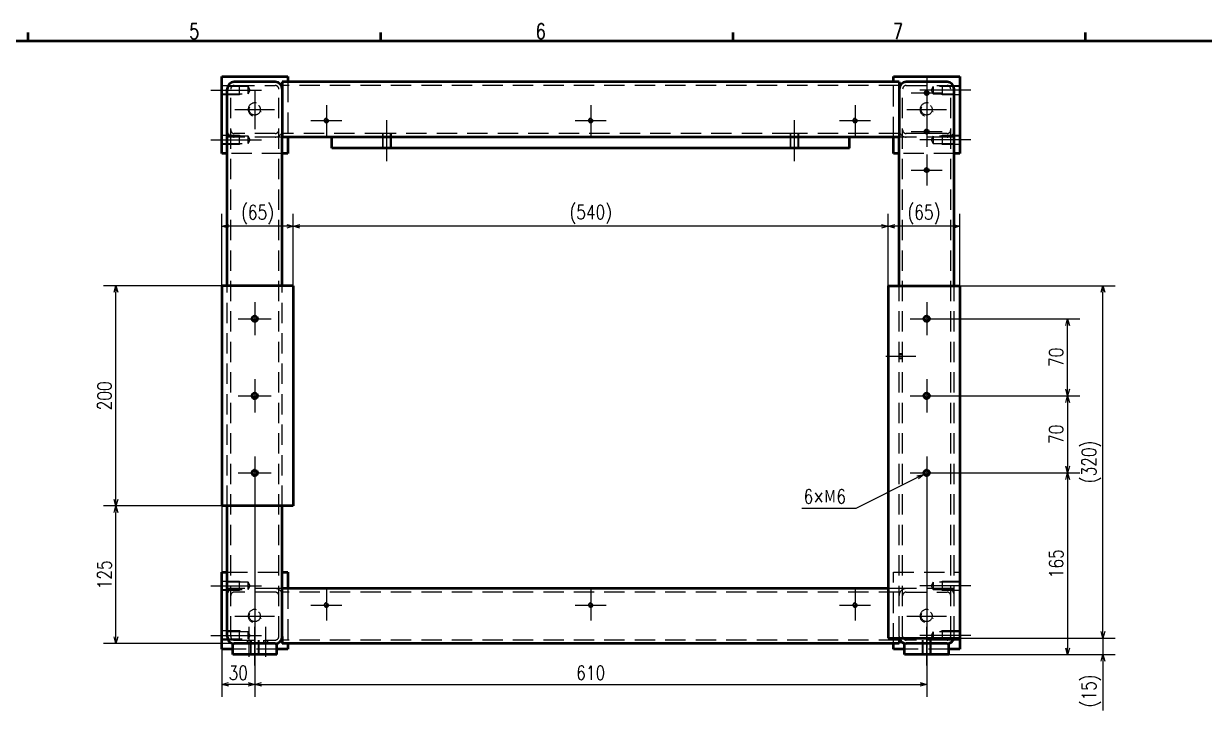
# Model space of a CAD drawing. Header units: millimetres. Extents: x -1556 to 1738, y -901 to 1368.
# Drawn here: x -180 to 892, y 744 to 1368 of the extents above; entities that cross this region are included whole.
import ezdxf

# ---------------------------------------------------------------- set-up
doc = ezdxf.new("R2010")
doc.units = ezdxf.units.MM
doc.header["$LTSCALE"] = 1.453415
doc.linetypes.add('CENTER', pattern=[50.8, 31.75, -6.35, 6.35, -6.35])
doc.linetypes.add('DASHED', pattern=[19.05, 12.7, -6.35])
doc.layers.add('※200以降使用不可', color=7, linetype='Continuous')
doc.layers.add('設計用（構成部品類）', color=7, linetype='Continuous')
doc.styles.get("Standard").update_dxf_attribs({"font": 'txt', "bigfont": 'extfont2'})
doc.dimstyles.get("Standard").update_dxf_attribs({"dimtxt": 2.5, "dimasz": 2.5, "dimexe": 1.25, "dimexo": 0.625, "dimtad": 1, "dimzin": 0, "dimdsep": 46, "dimtxsty": 'Standard', "dimcen": 2.5, "dimadec": 0, "dimazin": 0, "dimtfac": 0.75, "dimtmove": 0, "dimatfit": 3, "dimfxl": 1, "dimarcsym": 0})

# ---------------------------------------------------------------- blocks, each defined once
blk = doc.blocks.new('_OPEN30')
at = {"color": 0, "linetype": 'ByBlock', "lineweight": -2}
for p, q in [((-1, 0.267949), (0, 0)), ((0, 0), (-1, -0.267949)), ((0, 0), (-1, 0))]:
    blk.add_line(p, q, dxfattribs=at)
blk = doc.blocks.new('*D320')
at = {"layer": 'Defpoints', "color": 0}
for p in [(655, 960), (660, 795), (768, 795)]:
    blk.add_point(p, dxfattribs=at)
at = {"layer": '設計用（構成部品類）', "color": 0, "linetype": 'Continuous', "lineweight": 25}
for p, q in [((655, 960), (779.2, 960)), ((768, 954), (768, 801)), ((660, 795), (779.2, 795))]:
    blk.add_line(p, q, dxfattribs=at)
at = {"layer": '設計用（構成部品類）', "color": 0, "lineweight": 25, "xscale": 6, "yscale": 6, "zscale": 6}
for p, rotation in [((768, 960), 90), ((768, 795), 270)]:
    blk.add_blockref('_OPEN30', p, dxfattribs=dict(at, rotation=rotation))
at = {"layer": '設計用（構成部品類）', "color": 0, "lineweight": 50, "insert": (757.5, 877.5), "char_height": 12.8, "attachment_point": 5, "rotation": 90}
blk.add_mtext('\\W0.800000;165', dxfattribs=at)
blk = doc.blocks.new('*D321')
at = {"layer": 'Defpoints', "color": 0}
for p in [(655, 1030), (655, 960), (768, 960)]:
    blk.add_point(p, dxfattribs=at)
at = {"layer": '設計用（構成部品類）', "color": 0, "linetype": 'Continuous', "lineweight": 25}
for p, q in [((655, 1030), (779.2, 1030)), ((768, 1024), (768, 966)), ((655, 960), (779.2, 960))]:
    blk.add_line(p, q, dxfattribs=at)
at = {"layer": '設計用（構成部品類）', "color": 0, "lineweight": 25, "xscale": 6, "yscale": 6, "zscale": 6}
for p, rotation in [((768, 1030), 90), ((768, 960), 270)]:
    blk.add_blockref('_OPEN30', p, dxfattribs=dict(at, rotation=rotation))
at = {"layer": '設計用（構成部品類）', "color": 0, "lineweight": 50, "insert": (757.5, 995), "char_height": 12.8, "attachment_point": 5, "rotation": 90}
blk.add_mtext('\\W0.800000;70', dxfattribs=at)
blk = doc.blocks.new('*D322')
at = {"layer": 'Defpoints', "color": 0}
for p in [(655, 1100), (768, 1100), (655, 1030)]:
    blk.add_point(p, dxfattribs=at)
at = {"layer": '設計用（構成部品類）', "color": 0, "linetype": 'Continuous', "lineweight": 25}
for p, q in [((655, 1100), (779.2, 1100)), ((768, 1036), (768, 1094)), ((655, 1030), (779.2, 1030))]:
    blk.add_line(p, q, dxfattribs=at)
at = {"layer": '設計用（構成部品類）', "color": 0, "lineweight": 25, "xscale": 6, "yscale": 6, "zscale": 6}
for p, rotation in [((768, 1100), 90), ((768, 1030), 270)]:
    blk.add_blockref('_OPEN30', p, dxfattribs=dict(at, rotation=rotation))
at = {"layer": '設計用（構成部品類）', "color": 0, "lineweight": 50, "insert": (757.5, 1065), "char_height": 12.8, "attachment_point": 5, "rotation": 90}
blk.add_mtext('\\W0.800000;70', dxfattribs=at)
blk = doc.blocks.new('*D323')
at = {"layer": 'Defpoints', "color": 0}
for p in [(670, 1130), (800, 1130), (670, 810)]:
    blk.add_point(p, dxfattribs=at)
at = {"layer": '設計用（構成部品類）', "color": 0, "linetype": 'Continuous', "lineweight": 25}
for p, q in [((670, 1130), (811.2, 1130)), ((800, 816), (800, 1124)), ((670, 810), (811.2, 810))]:
    blk.add_line(p, q, dxfattribs=at)
at = {"layer": '設計用（構成部品類）', "color": 0, "lineweight": 25, "xscale": 6, "yscale": 6, "zscale": 6}
for p, rotation in [((800, 1130), 90), ((800, 810), 270)]:
    blk.add_blockref('_OPEN30', p, dxfattribs=dict(at, rotation=rotation))
at = {"layer": '設計用（構成部品類）', "color": 0, "lineweight": 50, "insert": (789.5, 970), "char_height": 12.8, "attachment_point": 5, "rotation": 90}
blk.add_mtext('\\W0.800000;(320)', dxfattribs=at)
blk = doc.blocks.new('*D324')
at = {"layer": 'Defpoints', "color": 0}
for p in [(670, 810), (660, 795), (800, 795)]:
    blk.add_point(p, dxfattribs=at)
at = {"layer": '設計用（構成部品類）', "color": 0, "linetype": 'Continuous', "lineweight": 25}
for p, q in [((800, 816), (800, 822)), ((670, 810), (811.2, 810)), ((800, 810), (800, 795)), ((660, 795), (811.2, 795)), ((800, 795), (800, 744.4)), ((800, 789), (800, 783))]:
    blk.add_line(p, q, dxfattribs=at)
at = {"layer": '設計用（構成部品類）', "color": 0, "lineweight": 25, "xscale": 6, "yscale": 6, "zscale": 6}
for p, rotation in [((800, 810), 270), ((800, 795), 90)]:
    blk.add_blockref('_OPEN30', p, dxfattribs=dict(at, rotation=rotation))
at = {"layer": '設計用（構成部品類）', "color": 0, "lineweight": 50, "insert": (789.5, 762.1), "char_height": 12.8, "attachment_point": 5, "rotation": 90}
blk.add_mtext('\\W0.800000;(15)', dxfattribs=at)
blk = doc.blocks.new('*D325')
at = {"layer": 'Defpoints', "color": 0}
for p in [(605, 1184), (605, 1130), (670, 1130)]:
    blk.add_point(p, dxfattribs=at)
at = {"layer": '設計用（構成部品類）', "color": 0, "linetype": 'Continuous', "lineweight": 25}
for p, q in [((605, 1130), (605, 1195.2)), ((670, 1130), (670, 1195.2)), ((664, 1184), (611, 1184))]:
    blk.add_line(p, q, dxfattribs=at)
at = {"layer": '設計用（構成部品類）', "color": 0, "lineweight": 25, "xscale": 6, "yscale": 6, "zscale": 6, "rotation": 180}
blk.add_blockref('_OPEN30', (605, 1184), dxfattribs=at)
at = {"layer": '設計用（構成部品類）', "color": 0, "lineweight": 25, "xscale": 6, "yscale": 6, "zscale": 6}
blk.add_blockref('_OPEN30', (670, 1184), dxfattribs=at)
at = {"layer": '設計用（構成部品類）', "color": 0, "lineweight": 50, "insert": (637.5, 1194.5), "char_height": 12.8, "attachment_point": 5}
blk.add_mtext('\\W0.800000;(65)', dxfattribs=at)
blk = doc.blocks.new('*D326')
at = {"layer": 'Defpoints', "color": 0}
for p in [(65, 1184), (65, 1130), (605, 1130)]:
    blk.add_point(p, dxfattribs=at)
at = {"layer": '設計用（構成部品類）', "color": 0, "linetype": 'Continuous', "lineweight": 25}
for p, q in [((65, 1130), (65, 1195.2)), ((605, 1130), (605, 1195.2)), ((599, 1184), (71, 1184))]:
    blk.add_line(p, q, dxfattribs=at)
at = {"layer": '設計用（構成部品類）', "color": 0, "lineweight": 25, "xscale": 6, "yscale": 6, "zscale": 6, "rotation": 180}
blk.add_blockref('_OPEN30', (65, 1184), dxfattribs=at)
at = {"layer": '設計用（構成部品類）', "color": 0, "lineweight": 25, "xscale": 6, "yscale": 6, "zscale": 6}
blk.add_blockref('_OPEN30', (605, 1184), dxfattribs=at)
at = {"layer": '設計用（構成部品類）', "color": 0, "lineweight": 50, "insert": (335, 1194.7), "char_height": 12.8, "attachment_point": 5}
blk.add_mtext('\\W0.800000;(540)', dxfattribs=at)
blk = doc.blocks.new('*D327')
at = {"layer": 'Defpoints', "color": 0}
for p in [(0, 1184), (0, 1130), (65, 1130)]:
    blk.add_point(p, dxfattribs=at)
at = {"layer": '設計用（構成部品類）', "color": 0, "linetype": 'Continuous', "lineweight": 25}
for p, q in [((0, 1130), (0, 1195.2)), ((65, 1130), (65, 1195.2)), ((59, 1184), (6, 1184))]:
    blk.add_line(p, q, dxfattribs=at)
at = {"layer": '設計用（構成部品類）', "color": 0, "lineweight": 25, "xscale": 6, "yscale": 6, "zscale": 6, "rotation": 180}
blk.add_blockref('_OPEN30', (0, 1184), dxfattribs=at)
at = {"layer": '設計用（構成部品類）', "color": 0, "lineweight": 25, "xscale": 6, "yscale": 6, "zscale": 6}
blk.add_blockref('_OPEN30', (65, 1184), dxfattribs=at)
at = {"layer": '設計用（構成部品類）', "color": 0, "lineweight": 50, "insert": (32.5, 1194.5), "char_height": 12.8, "attachment_point": 5}
blk.add_mtext('\\W0.800000;(65)', dxfattribs=at)
blk = doc.blocks.new('*D328')
at = {"layer": 'Defpoints', "color": 0}
for p in [(30, 945), (640, 945), (640, 768)]:
    blk.add_point(p, dxfattribs=at)
at = {"layer": '設計用（構成部品類）', "color": 0, "linetype": 'Continuous', "lineweight": 25}
for p, q in [((30, 945), (30, 756.8)), ((640, 945), (640, 756.8)), ((36, 768), (634, 768))]:
    blk.add_line(p, q, dxfattribs=at)
at = {"layer": '設計用（構成部品類）', "color": 0, "lineweight": 25, "xscale": 6, "yscale": 6, "zscale": 6, "rotation": 180}
blk.add_blockref('_OPEN30', (30, 768), dxfattribs=at)
at = {"layer": '設計用（構成部品類）', "color": 0, "lineweight": 25, "xscale": 6, "yscale": 6, "zscale": 6}
blk.add_blockref('_OPEN30', (640, 768), dxfattribs=at)
at = {"layer": '設計用（構成部品類）', "color": 0, "lineweight": 50, "insert": (335, 778.5), "char_height": 12.8, "attachment_point": 5}
blk.add_mtext('\\W0.800000;610', dxfattribs=at)
blk = doc.blocks.new('*D329')
at = {"layer": 'Defpoints', "color": 0}
for p in [(30, 945), (0, 930), (0, 768)]:
    blk.add_point(p, dxfattribs=at)
at = {"layer": '設計用（構成部品類）', "color": 0, "linetype": 'Continuous', "lineweight": 25}
for p, q in [((30, 945), (30, 756.8)), ((0, 930), (0, 756.8)), ((24, 768), (6, 768))]:
    blk.add_line(p, q, dxfattribs=at)
at = {"layer": '設計用（構成部品類）', "color": 0, "lineweight": 25, "xscale": 6, "yscale": 6, "zscale": 6, "rotation": 180}
blk.add_blockref('_OPEN30', (0, 768), dxfattribs=at)
at = {"layer": '設計用（構成部品類）', "color": 0, "lineweight": 25, "xscale": 6, "yscale": 6, "zscale": 6}
blk.add_blockref('_OPEN30', (30, 768), dxfattribs=at)
at = {"layer": '設計用（構成部品類）', "color": 0, "lineweight": 50, "insert": (15, 778.5), "char_height": 12.8, "attachment_point": 5}
blk.add_mtext('\\W0.800000;30', dxfattribs=at)
blk = doc.blocks.new('*D330')
at = {"layer": 'Defpoints', "color": 0}
for p in [(637.3, 958.7), (642.7, 961.3)]:
    blk.add_point(p, dxfattribs=at)
at = {"layer": '設計用（構成部品類）', "color": 0, "linetype": 'Continuous', "lineweight": 25}
for p, q in [((576, 928), (632, 956)), ((526.8, 928), (576, 928))]:
    blk.add_line(p, q, dxfattribs=at)
at = {"layer": '設計用（構成部品類）', "color": 0, "lineweight": 25, "xscale": 6, "yscale": 6, "zscale": 6, "rotation": 26.56505117707993}
blk.add_blockref('_OPEN30', (637.3, 958.7), dxfattribs=at)
at = {"layer": '設計用（構成部品類）', "color": 0, "lineweight": 50, "insert": (547.5, 938.5), "char_height": 12.8, "attachment_point": 5}
blk.add_mtext('\\W0.800000;6×Ｍ6', dxfattribs=at)
blk = doc.blocks.new('_NONE')
blk = doc.blocks.new('*D331')
at = {"layer": 'Defpoints', "color": 0}
for p in [(-96, 1130), (0, 1130), (0, 930)]:
    blk.add_point(p, dxfattribs=at)
at = {"layer": '設計用（構成部品類）', "color": 0, "linetype": 'Continuous', "lineweight": 25}
for p, q in [((0, 1130), (-107.2, 1130)), ((-96, 936), (-96, 1124)), ((0, 930), (-107.2, 930))]:
    blk.add_line(p, q, dxfattribs=at)
at = {"layer": '設計用（構成部品類）', "color": 0, "lineweight": 25, "xscale": 6, "yscale": 6, "zscale": 6}
for p, rotation in [((-96, 1130), 90), ((-96, 930), 270)]:
    blk.add_blockref('_OPEN30', p, dxfattribs=dict(at, rotation=rotation))
at = {"layer": '設計用（構成部品類）', "color": 0, "lineweight": 50, "insert": (-106.5, 1030), "char_height": 12.8, "attachment_point": 5, "rotation": 90}
blk.add_mtext('\\W0.800000;200', dxfattribs=at)
blk = doc.blocks.new('*D332')
at = {"layer": 'Defpoints', "color": 0}
for p in [(-96, 930), (0, 930), (11.4, 805)]:
    blk.add_point(p, dxfattribs=at)
at = {"layer": '設計用（構成部品類）', "color": 0, "linetype": 'Continuous', "lineweight": 25}
for p, q in [((0, 930), (-107.2, 930)), ((-96, 811), (-96, 924)), ((11.4, 805), (-107.2, 805))]:
    blk.add_line(p, q, dxfattribs=at)
at = {"layer": '設計用（構成部品類）', "color": 0, "lineweight": 25, "xscale": 6, "yscale": 6, "zscale": 6}
for p, rotation in [((-96, 930), 90), ((-96, 805), 270)]:
    blk.add_blockref('_OPEN30', p, dxfattribs=dict(at, rotation=rotation))
at = {"layer": '設計用（構成部品類）', "color": 0, "lineweight": 50, "insert": (-106.5, 867.5), "char_height": 12.8, "attachment_point": 5, "rotation": 90}
blk.add_mtext('\\W0.800000;125', dxfattribs=at)
blk = doc.blocks.new('JZB_0109')
at = {"layer": '設計用（構成部品類）', "color": 8, "linetype": 'CENTER', "lineweight": 25}
blk.add_line((4, 0), (4, 27.2), dxfattribs=at)
at = {"layer": '設計用（構成部品類）', "color": 104, "linetype": 'DASHED', "lineweight": 25}
for p, q in [((0, 15.2), (0, 12)), ((0.675, 12), (0.675, 15.2)), ((7.325, 12), (7.325, 15.2)), ((8, 12), (8, 15.2))]:
    blk.add_line(p, q, dxfattribs=at)
blk = doc.blocks.new('JZB_0110')
at = {"layer": '設計用（構成部品類）', "color": 8, "linetype": 'CENTER', "lineweight": 25}
blk.add_line((4, 0), (4, 27.2), dxfattribs=at)
at = {"layer": '設計用（構成部品類）', "color": 104, "linetype": 'DASHED', "lineweight": 25}
for p, q in [((0, 15.2), (0, 12)), ((0.675, 12), (0.675, 15.2)), ((7.325, 12), (7.325, 15.2)), ((8, 12), (8, 15.2))]:
    blk.add_line(p, q, dxfattribs=at)
blk = doc.blocks.new('JZB_0111')
at = {"layer": '設計用（構成部品類）', "color": 8, "linetype": 'CENTER', "lineweight": 25}
blk.add_line((4, 0), (4, 32), dxfattribs=at)
at = {"layer": '設計用（構成部品類）', "color": 104, "linetype": 'DASHED', "lineweight": 25}
for p, q in [((0, 20), (0, 10)), ((0.7, 10), (0.7, 20)), ((7.3, 10), (7.3, 20)), ((8, 10), (8, 20))]:
    blk.add_line(p, q, dxfattribs=at)
blk = doc.blocks.new('JZB_0112')
at = {"layer": '設計用（構成部品類）', "color": 8, "linetype": 'CENTER', "lineweight": 25}
for p, q in [((14, 28), (14, 0)), ((0, 14), (28, 14))]:
    blk.add_line(p, q, dxfattribs=at)
at = {"layer": '設計用（構成部品類）', "color": 104, "linetype": 'DASHED', "lineweight": 25}
blk.add_circle((14, 14), 1.62, dxfattribs=at)
blk.add_arc((14, 14), 2, 75, 345, dxfattribs=at)
blk = doc.blocks.new('JZB_0113')
at = {"layer": '設計用（構成部品類）', "color": 8, "linetype": 'CENTER', "lineweight": 25}
for p, q in [((14, 28), (14, 0)), ((0, 14), (28, 14))]:
    blk.add_line(p, q, dxfattribs=at)
at = {"layer": '設計用（構成部品類）', "color": 104, "linetype": 'DASHED', "lineweight": 25}
blk.add_circle((14, 14), 1.62, dxfattribs=at)
blk.add_arc((14, 14), 2, 75, 345, dxfattribs=at)
blk = doc.blocks.new('JZB_0114')
at = {"layer": '設計用（構成部品類）', "color": 8, "linetype": 'CENTER', "lineweight": 25}
blk.add_line((0, 4), (47.9, 4), dxfattribs=at)
at = {"layer": '設計用（構成部品類）', "color": 104, "linetype": 'DASHED', "lineweight": 25}
for p, q in [((26, 8), (10, 8)), ((34, 7.3), (10, 7.3)), ((10, 0.7), (34, 0.7)), ((10, 0), (26, 0)), ((27.2, 7.3), (26, 8)), ((26, 0), (26, 8)), ((26, 0), (27.2, 0.7)), ((35.9, 4), (34, 7.3)), ((34, 0.7), (34, 7.3)), ((34, 0.7), (35.9, 4))]:
    blk.add_line(p, q, dxfattribs=at)
blk = doc.blocks.new('JZB_0115')
at = {"layer": '設計用（構成部品類）', "color": 8, "linetype": 'CENTER', "lineweight": 25}
blk.add_line((0, 4), (47.9, 4), dxfattribs=at)
at = {"layer": '設計用（構成部品類）', "color": 104, "linetype": 'DASHED', "lineweight": 25}
for p, q in [((26, 8), (10, 8)), ((34, 7.3), (10, 7.3)), ((10, 0.7), (34, 0.7)), ((10, 0), (26, 0)), ((27.2, 7.3), (26, 8)), ((26, 0), (26, 8)), ((26, 0), (27.2, 0.7)), ((35.9, 4), (34, 7.3)), ((34, 0.7), (34, 7.3)), ((34, 0.7), (35.9, 4))]:
    blk.add_line(p, q, dxfattribs=at)
blk = doc.blocks.new('JZB_0116')
at = {"layer": '設計用（構成部品類）', "color": 8, "linetype": 'CENTER', "lineweight": 25}
for p, q in [((18, 36), (18, 0)), ((0, 18), (36, 18))]:
    blk.add_line(p, q, dxfattribs=at)
at = {"layer": '設計用（構成部品類）', "color": 104, "linetype": 'DASHED', "lineweight": 25}
blk.add_circle((18, 18), 5.05, dxfattribs=at)
blk.add_arc((18, 18), 6, 75, 345, dxfattribs=at)
blk = doc.blocks.new('JZB_0117')
at = {"layer": '設計用（構成部品類）', "color": 8, "linetype": 'CENTER', "lineweight": 25}
blk.add_line((0, 4), (47.9, 4), dxfattribs=at)
at = {"layer": '設計用（構成部品類）', "color": 104, "linetype": 'DASHED', "lineweight": 25}
for p, q in [((26, 8), (10, 8)), ((34, 7.3), (10, 7.3)), ((10, 0.7), (34, 0.7)), ((10, 0), (26, 0)), ((27.2, 7.3), (26, 8)), ((26, 0), (26, 8)), ((26, 0), (27.2, 0.7)), ((35.9, 4), (34, 7.3)), ((34, 0.7), (34, 7.3)), ((34, 0.7), (35.9, 4))]:
    blk.add_line(p, q, dxfattribs=at)
blk = doc.blocks.new('JZB_0118')
at = {"layer": '設計用（構成部品類）', "color": 8, "linetype": 'CENTER', "lineweight": 25}
blk.add_line((0, 4), (47.9, 4), dxfattribs=at)
at = {"layer": '設計用（構成部品類）', "color": 104, "linetype": 'DASHED', "lineweight": 25}
for p, q in [((26, 8), (10, 8)), ((34, 7.3), (10, 7.3)), ((10, 0.7), (34, 0.7)), ((10, 0), (26, 0)), ((27.2, 7.3), (26, 8)), ((26, 0), (26, 8)), ((26, 0), (27.2, 0.7)), ((35.9, 4), (34, 7.3)), ((34, 0.7), (34, 7.3)), ((34, 0.7), (35.9, 4))]:
    blk.add_line(p, q, dxfattribs=at)
blk = doc.blocks.new('JZB_0119')
at = {"layer": '設計用（構成部品類）', "color": 8, "linetype": 'CENTER', "lineweight": 25}
for p, q in [((18, 36), (18, 0)), ((0, 18), (36, 18))]:
    blk.add_line(p, q, dxfattribs=at)
at = {"layer": '設計用（構成部品類）', "color": 104, "linetype": 'DASHED', "lineweight": 25}
blk.add_circle((18, 18), 5.05, dxfattribs=at)
blk.add_arc((18, 18), 6, 75, 345, dxfattribs=at)
blk = doc.blocks.new('JZB_0120')
at = {"layer": '設計用（構成部品類）', "color": 8, "linetype": 'CENTER', "lineweight": 25}
for p, q in [((14, 28), (14, 0)), ((0, 14), (28, 14))]:
    blk.add_line(p, q, dxfattribs=at)
at = {"layer": '設計用（構成部品類）', "color": 104, "linetype": 'DASHED', "lineweight": 25}
blk.add_circle((14, 14), 1.62, dxfattribs=at)
blk.add_arc((14, 14), 2, 75, 345, dxfattribs=at)
blk = doc.blocks.new('JZB_0121')
at = {"layer": '設計用（構成部品類）', "color": 8, "linetype": 'CENTER', "lineweight": 25}
blk.add_line((4, 0), (4, 27.2), dxfattribs=at)
at = {"layer": '設計用（構成部品類）', "color": 104, "linetype": 'DASHED', "lineweight": 25}
for p, q in [((0, 15.2), (0, 12)), ((0.7, 12), (0.7, 15.2)), ((5.7, 15.2), (2.3, 15.2)), ((7.3, 12), (7.3, 15.2)), ((8, 12), (8, 15.2))]:
    blk.add_line(p, q, dxfattribs=at)
blk = doc.blocks.new('JZB_0122')
at = {"layer": '設計用（構成部品類）', "color": 8, "linetype": 'CENTER', "lineweight": 25}
blk.add_line((4, 0), (4, 27.2), dxfattribs=at)
at = {"layer": '設計用（構成部品類）', "color": 104, "linetype": 'DASHED', "lineweight": 25}
for p, q in [((0, 15.2), (0, 12)), ((0.7, 12), (0.7, 15.2)), ((5.7, 15.2), (2.3, 15.2)), ((7.3, 12), (7.3, 15.2)), ((8, 12), (8, 15.2))]:
    blk.add_line(p, q, dxfattribs=at)
blk = doc.blocks.new('JZB_0123')
at = {"layer": '設計用（構成部品類）', "color": 8, "linetype": 'CENTER', "lineweight": 25}
for p, q in [((14, 28), (14, 0)), ((0, 14), (28, 14))]:
    blk.add_line(p, q, dxfattribs=at)
at = {"layer": '設計用（構成部品類）', "color": 104, "linetype": 'Continuous', "lineweight": 50}
blk.add_circle((14, 14), 1.62, dxfattribs=at)
at = {"layer": '設計用（構成部品類）', "color": 104, "linetype": 'Continuous', "lineweight": 25}
blk.add_arc((14, 14), 2, 75, 345, dxfattribs=at)
blk = doc.blocks.new('JZB_0124')
at = {"layer": '設計用（構成部品類）', "color": 8, "linetype": 'CENTER', "lineweight": 25}
for p, q in [((14, 28), (14, 0)), ((0, 14), (28, 14))]:
    blk.add_line(p, q, dxfattribs=at)
at = {"layer": '設計用（構成部品類）', "color": 104, "linetype": 'Continuous', "lineweight": 50}
blk.add_circle((14, 14), 1.62, dxfattribs=at)
at = {"layer": '設計用（構成部品類）', "color": 104, "linetype": 'Continuous', "lineweight": 25}
blk.add_arc((14, 14), 2, 75, 345, dxfattribs=at)
blk = doc.blocks.new('JZB_0125')
at = {"layer": '設計用（構成部品類）', "color": 8, "linetype": 'CENTER', "lineweight": 25}
for p, q in [((14, 28), (14, 0)), ((0, 14), (28, 14))]:
    blk.add_line(p, q, dxfattribs=at)
at = {"layer": '設計用（構成部品類）', "color": 104, "linetype": 'Continuous', "lineweight": 50}
blk.add_circle((14, 14), 1.62, dxfattribs=at)
at = {"layer": '設計用（構成部品類）', "color": 104, "linetype": 'Continuous', "lineweight": 25}
blk.add_arc((14, 14), 2, 75, 345, dxfattribs=at)
blk = doc.blocks.new('JZB_0126')
at = {"layer": '設計用（構成部品類）', "color": 8, "linetype": 'CENTER', "lineweight": 25}
blk.add_line((0, 2), (27.2, 2), dxfattribs=at)
at = {"layer": '設計用（構成部品類）', "color": 104, "linetype": 'DASHED', "lineweight": 25}
for p, q in [((15.2, 4), (12, 4)), ((12, 3.6), (15.2, 3.6)), ((12, 0.4), (15.2, 0.4)), ((12, 0), (15.2, 0))]:
    blk.add_line(p, q, dxfattribs=at)
blk = doc.blocks.new('JZB_0127')
at = {"layer": '設計用（構成部品類）', "color": 8, "linetype": 'CENTER', "lineweight": 25}
blk.add_line((2, 0), (2, 27.2), dxfattribs=at)
at = {"layer": '設計用（構成部品類）', "color": 104, "linetype": 'DASHED', "lineweight": 25}
for p, q in [((0, 15.2), (0, 12)), ((0.4, 12), (0.4, 15.2)), ((3.6, 12), (3.6, 15.2)), ((4, 12), (4, 15.2))]:
    blk.add_line(p, q, dxfattribs=at)
blk = doc.blocks.new('JZB_0128')
at = {"layer": '設計用（構成部品類）', "color": 8, "linetype": 'CENTER', "lineweight": 25}
blk.add_line((2, 0), (2, 27.2), dxfattribs=at)
at = {"layer": '設計用（構成部品類）', "color": 104, "linetype": 'DASHED', "lineweight": 25}
for p, q in [((0, 15.2), (0, 12)), ((0.4, 12), (0.4, 15.2)), ((3.6, 12), (3.6, 15.2)), ((4, 12), (4, 15.2))]:
    blk.add_line(p, q, dxfattribs=at)
blk = doc.blocks.new('JZB_0129')
at = {"layer": '設計用（構成部品類）', "color": 8, "linetype": 'CENTER', "lineweight": 25}
for p, q in [((15, 30), (15, 0)), ((0, 15), (30, 15))]:
    blk.add_line(p, q, dxfattribs=at)
at = {"layer": '設計用（構成部品類）', "color": 104, "linetype": 'Continuous', "lineweight": 50}
blk.add_circle((15, 15), 2.46, dxfattribs=at)
at = {"layer": '設計用（構成部品類）', "color": 104, "linetype": 'Continuous', "lineweight": 25}
blk.add_arc((15, 15), 3, 75, 345, dxfattribs=at)
blk = doc.blocks.new('JZB_0130')
at = {"layer": '設計用（構成部品類）', "color": 8, "linetype": 'CENTER', "lineweight": 25}
for p, q in [((15, 30), (15, 0)), ((0, 15), (30, 15))]:
    blk.add_line(p, q, dxfattribs=at)
at = {"layer": '設計用（構成部品類）', "color": 104, "linetype": 'Continuous', "lineweight": 50}
blk.add_circle((15, 15), 2.46, dxfattribs=at)
at = {"layer": '設計用（構成部品類）', "color": 104, "linetype": 'Continuous', "lineweight": 25}
blk.add_arc((15, 15), 3, 75, 345, dxfattribs=at)
blk = doc.blocks.new('JZB_0131')
at = {"layer": '設計用（構成部品類）', "color": 8, "linetype": 'CENTER', "lineweight": 25}
for p, q in [((15, 30), (15, 0)), ((0, 15), (30, 15))]:
    blk.add_line(p, q, dxfattribs=at)
at = {"layer": '設計用（構成部品類）', "color": 104, "linetype": 'Continuous', "lineweight": 50}
blk.add_circle((15, 15), 2.46, dxfattribs=at)
at = {"layer": '設計用（構成部品類）', "color": 104, "linetype": 'Continuous', "lineweight": 25}
blk.add_arc((15, 15), 3, 75, 345, dxfattribs=at)
blk = doc.blocks.new('JZB_0132')
at = {"layer": '設計用（構成部品類）', "color": 8, "linetype": 'CENTER', "lineweight": 25}
for p, q in [((15, 30), (15, 0)), ((0, 15), (30, 15))]:
    blk.add_line(p, q, dxfattribs=at)
at = {"layer": '設計用（構成部品類）', "color": 104, "linetype": 'Continuous', "lineweight": 50}
blk.add_circle((15, 15), 2.46, dxfattribs=at)
at = {"layer": '設計用（構成部品類）', "color": 104, "linetype": 'Continuous', "lineweight": 25}
blk.add_arc((15, 15), 3, 75, 345, dxfattribs=at)
blk = doc.blocks.new('JZB_0133')
at = {"layer": '設計用（構成部品類）', "color": 8, "linetype": 'CENTER', "lineweight": 25}
for p, q in [((15, 30), (15, 0)), ((0, 15), (30, 15))]:
    blk.add_line(p, q, dxfattribs=at)
at = {"layer": '設計用（構成部品類）', "color": 104, "linetype": 'Continuous', "lineweight": 50}
blk.add_circle((15, 15), 2.46, dxfattribs=at)
at = {"layer": '設計用（構成部品類）', "color": 104, "linetype": 'Continuous', "lineweight": 25}
blk.add_arc((15, 15), 3, 75, 345, dxfattribs=at)
blk = doc.blocks.new('JZB_0134')
at = {"layer": '設計用（構成部品類）', "color": 8, "linetype": 'CENTER', "lineweight": 25}
for p, q in [((15, 30), (15, 0)), ((0, 15), (30, 15))]:
    blk.add_line(p, q, dxfattribs=at)
at = {"layer": '設計用（構成部品類）', "color": 104, "linetype": 'Continuous', "lineweight": 50}
blk.add_circle((15, 15), 2.46, dxfattribs=at)
at = {"layer": '設計用（構成部品類）', "color": 104, "linetype": 'Continuous', "lineweight": 25}
blk.add_arc((15, 15), 3, 75, 345, dxfattribs=at)
blk = doc.blocks.new('JZB_0135')
at = {"layer": '設計用（構成部品類）', "color": 8, "linetype": 'CENTER', "lineweight": 25}
blk.add_line((4, 0), (4, 34), dxfattribs=at)
at = {"layer": '設計用（構成部品類）', "color": 104, "linetype": 'DASHED', "lineweight": 25}
for p, q in [((0, 22), (0, 12)), ((0.7, 12), (0.7, 22)), ((7.3, 12), (7.3, 22)), ((8, 12), (8, 22))]:
    blk.add_line(p, q, dxfattribs=at)
blk = doc.blocks.new('JZB_0136')
at = {"layer": '設計用（構成部品類）', "color": 8, "linetype": 'CENTER', "lineweight": 25}
blk.add_line((4, 0), (4, 34), dxfattribs=at)
at = {"layer": '設計用（構成部品類）', "color": 104, "linetype": 'DASHED', "lineweight": 25}
for p, q in [((0, 22), (0, 12)), ((0.7, 12), (0.7, 22)), ((7.3, 12), (7.3, 22)), ((8, 12), (8, 22))]:
    blk.add_line(p, q, dxfattribs=at)
blk = doc.blocks.new('JZB_0137')
at = {"layer": '設計用（構成部品類）', "color": 8, "linetype": 'CENTER', "lineweight": 25}
for p, q in [((14, 28), (14, 0)), ((0, 14), (28, 14))]:
    blk.add_line(p, q, dxfattribs=at)
at = {"layer": '設計用（構成部品類）', "color": 104, "linetype": 'DASHED', "lineweight": 25}
blk.add_circle((14, 14), 1.62, dxfattribs=at)
blk.add_arc((14, 14), 2, 75, 345, dxfattribs=at)
blk = doc.blocks.new('JZB_0138')
at = {"layer": '設計用（構成部品類）', "color": 8, "linetype": 'CENTER', "lineweight": 25}
for p, q in [((14, 28), (14, 0)), ((0, 14), (28, 14))]:
    blk.add_line(p, q, dxfattribs=at)
at = {"layer": '設計用（構成部品類）', "color": 104, "linetype": 'DASHED', "lineweight": 25}
blk.add_circle((14, 14), 1.62, dxfattribs=at)
blk.add_arc((14, 14), 2, 75, 345, dxfattribs=at)
blk = doc.blocks.new('JZB_0139')
at = {"layer": '設計用（構成部品類）', "color": 8, "linetype": 'CENTER', "lineweight": 25}
for p, q in [((14, 28), (14, 0)), ((0, 14), (28, 14))]:
    blk.add_line(p, q, dxfattribs=at)
at = {"layer": '設計用（構成部品類）', "color": 104, "linetype": 'DASHED', "lineweight": 25}
blk.add_circle((14, 14), 1.62, dxfattribs=at)
blk.add_arc((14, 14), 2, 75, 345, dxfattribs=at)
blk = doc.blocks.new('JZB_0140')
at = {"layer": '設計用（構成部品類）', "color": 8, "linetype": 'CENTER', "lineweight": 25}
blk.add_line((4, 0), (4, 32), dxfattribs=at)
at = {"layer": '設計用（構成部品類）', "color": 104, "linetype": 'DASHED', "lineweight": 25}
for p, q in [((0, 20), (0, 10)), ((0.7, 10), (0.7, 20)), ((7.3, 10), (7.3, 20)), ((8, 10), (8, 20))]:
    blk.add_line(p, q, dxfattribs=at)
blk = doc.blocks.new('JZB_0141')
at = {"layer": '設計用（構成部品類）', "color": 8, "linetype": 'CENTER', "lineweight": 25}
blk.add_line((47.9, 4), (0, 4), dxfattribs=at)
at = {"layer": '設計用（構成部品類）', "color": 104, "linetype": 'DASHED', "lineweight": 25}
for p, q in [((13.9, 7.3), (12, 4)), ((12, 4), (13.9, 0.7)), ((37.9, 7.3), (13.9, 7.3)), ((13.9, 7.3), (13.9, 0.7)), ((13.9, 0.7), (37.9, 0.7)), ((21.9, 8), (20.8, 7.3)), ((20.8, 0.7), (21.9, 0)), ((37.9, 8), (21.9, 8)), ((21.9, 8), (21.9, 0)), ((21.9, 0), (37.9, 0))]:
    blk.add_line(p, q, dxfattribs=at)
blk = doc.blocks.new('JZB_0142')
at = {"layer": '設計用（構成部品類）', "color": 8, "linetype": 'CENTER', "lineweight": 25}
blk.add_line((47.9, 4), (0, 4), dxfattribs=at)
at = {"layer": '設計用（構成部品類）', "color": 104, "linetype": 'DASHED', "lineweight": 25}
for p, q in [((13.9, 7.3), (12, 4)), ((12, 4), (13.9, 0.7)), ((37.9, 7.3), (13.9, 7.3)), ((13.9, 7.3), (13.9, 0.7)), ((13.9, 0.7), (37.9, 0.7)), ((21.9, 8), (20.8, 7.3)), ((20.8, 0.7), (21.9, 0)), ((37.9, 8), (21.9, 8)), ((21.9, 8), (21.9, 0)), ((21.9, 0), (37.9, 0))]:
    blk.add_line(p, q, dxfattribs=at)
blk = doc.blocks.new('JZB_0143')
at = {"layer": '設計用（構成部品類）', "color": 8, "linetype": 'CENTER', "lineweight": 25}
for p, q in [((18, 36), (18, 0)), ((0, 18), (36, 18))]:
    blk.add_line(p, q, dxfattribs=at)
at = {"layer": '設計用（構成部品類）', "color": 104, "linetype": 'DASHED', "lineweight": 25}
blk.add_circle((18, 18), 5.05, dxfattribs=at)
blk.add_arc((18, 18), 6, 75, 345, dxfattribs=at)
blk = doc.blocks.new('JZB_0144')
at = {"layer": '設計用（構成部品類）', "color": 8, "linetype": 'CENTER', "lineweight": 25}
blk.add_line((47.9, 4), (0, 4), dxfattribs=at)
at = {"layer": '設計用（構成部品類）', "color": 104, "linetype": 'DASHED', "lineweight": 25}
for p, q in [((13.9, 7.3), (12, 4)), ((12, 4), (13.9, 0.7)), ((37.9, 7.3), (13.9, 7.3)), ((13.9, 7.3), (13.9, 0.7)), ((13.9, 0.7), (37.9, 0.7)), ((21.9, 8), (20.8, 7.3)), ((20.8, 0.7), (21.9, 0)), ((37.9, 8), (21.9, 8)), ((21.9, 8), (21.9, 0)), ((21.9, 0), (37.9, 0))]:
    blk.add_line(p, q, dxfattribs=at)
blk = doc.blocks.new('JZB_0145')
at = {"layer": '設計用（構成部品類）', "color": 8, "linetype": 'CENTER', "lineweight": 25}
blk.add_line((47.9, 4), (0, 4), dxfattribs=at)
at = {"layer": '設計用（構成部品類）', "color": 104, "linetype": 'DASHED', "lineweight": 25}
for p, q in [((13.9, 7.3), (12, 4)), ((12, 4), (13.9, 0.7)), ((37.9, 7.3), (13.9, 7.3)), ((13.9, 7.3), (13.9, 0.7)), ((13.9, 0.7), (37.9, 0.7)), ((21.9, 8), (20.8, 7.3)), ((20.8, 0.7), (21.9, 0)), ((37.9, 8), (21.9, 8)), ((21.9, 8), (21.9, 0)), ((21.9, 0), (37.9, 0))]:
    blk.add_line(p, q, dxfattribs=at)
blk = doc.blocks.new('JZB_0146')
at = {"layer": '設計用（構成部品類）', "color": 8, "linetype": 'CENTER', "lineweight": 25}
for p, q in [((18, 36), (18, 0)), ((0, 18), (36, 18))]:
    blk.add_line(p, q, dxfattribs=at)
at = {"layer": '設計用（構成部品類）', "color": 104, "linetype": 'DASHED', "lineweight": 25}
blk.add_circle((18, 18), 5.05, dxfattribs=at)
blk.add_arc((18, 18), 6, 75, 345, dxfattribs=at)
blk = doc.blocks.new('JZB_0001')
at = {"layer": '※200以降使用不可', "color": 30, "linetype": 'Continuous', "lineweight": 50}
for p, q in [((821, 563.29), (25, 563.29)), ((345, 565.29), (345, 563.29)), ((425, 565.29), (425, 563.29)), ((505, 565.29), (505, 563.29)), ((585, 565.29), (585, 563.29))]:
    blk.add_line(p, q, dxfattribs=at)
at = {"layer": '※200以降使用不可', "color": 30, "lineweight": 50, "char_height": 3.5, "width": 2.7891, "attachment_point": 7, "line_spacing_factor": 0.6}
for s, insert in [('\\A1;\\W0.750000;5', (381.63, 563.79)), ('\\A1;\\W0.750000;6', (460.28, 563.79)), ('\\A1;\\W0.750000;7', (541.39, 563.79))]:
    blk.add_mtext(s, dxfattribs=dict(at, insert=insert))

msp = doc.modelspace()

# ---------------------------------------------------------------- linework, layer by layer
at = {"layer": '設計用（構成部品類）', "color": 104, "linetype": 'Continuous', "lineweight": 50}
for p, q in [((0, 1320), (60, 1320)), ((0, 1250), (0, 1320)), ((60, 1320), (60, 1315)), ((610, 1315), (610, 1320)), ((610, 1320), (670, 1320)), ((670, 1320), (670, 1250)), ((5, 1130), (5, 1308.6)), ((48.6, 1315), (11.4, 1315)), ((48.6, 1315), (11.4, 1315)), ((615, 1315), (55, 1315)), ((55, 1315), (55, 1265)), ((615, 1315), (615, 1265)), ((658.6, 1315), (621.4, 1315)), ((658.6, 1315), (621.4, 1315)), ((665, 1130), (665, 1308.6)), ((100, 1265), (55, 1265)), ((55, 1130), (55, 1265)), ((60, 1265), (60, 1250)), ((570, 1265), (100, 1265)), ((100, 1255), (100, 1265)), ((615, 1265), (570, 1265)), ((570, 1255), (570, 1265)), ((610, 1250), (610, 1265)), ((615, 1130), (615, 1265)), ((640.8718, 1268.2), (639.1282, 1268.2)), ((640.8718, 1268.2), (639.1282, 1268.2)), ((570, 1255), (100, 1255)), ((5, 1250), (0, 1250)), ((60, 1250), (55, 1250)), ((615, 1250), (610, 1250)), ((670, 1250), (665, 1250)), ((65, 1130), (0, 1130)), ((0, 1130), (0, 930)), ((65, 1130), (65, 930)), ((605, 1130), (670, 1130)), ((605, 1130), (605, 810)), ((670, 1130), (670, 810)), ((65, 930), (0, 930)), ((5, 811.4), (5, 930)), ((55, 811.4), (55, 930)), ((0, 870), (5, 870)), ((0, 800), (0, 870)), ((55, 870), (60, 870)), ((60, 870), (60, 855)), ((605, 855), (55, 855)), ((10, 795), (10, 805)), ((48.6, 805), (11.4, 805)), ((48.6, 805), (11.4, 805)), ((50, 795), (50, 805)), ((55, 811.4), (55, 805)), ((615, 805), (55, 805)), ((60, 805), (60, 800)), ((605, 810), (670, 810)), ((610, 800), (610, 805)), ((615, 810), (615, 805)), ((620, 795), (620, 805)), ((658.6, 805), (621.4, 805)), ((658.6, 805), (621.4, 805)), ((660, 795), (660, 805)), ((670, 810), (670, 800)), ((10, 800), (0, 800)), ((50, 795), (10, 795)), ((60, 800), (50, 800)), ((620, 800), (610, 800)), ((660, 795), (620, 795)), ((670, 800), (660, 800))]:
    msp.add_line(p, q, dxfattribs=at)
at = {"layer": '設計用（構成部品類）', "color": 104, "linetype": 'DASHED', "lineweight": 25}
for p, q in [((8.2, 811.4), (8.2, 1308.6)), ((11.4, 1311.8), (48.6, 1311.8)), ((51.8, 811.4), (51.8, 1308.6)), ((615, 1311.8), (55, 1311.8)), ((60, 1315), (60, 1265)), ((610, 1265), (610, 1315)), ((618.2, 811.4), (618.2, 1308.6)), ((621.4, 1311.8), (658.6, 1311.8)), ((661.8, 811.4), (661.8, 1308.6)), ((11.4, 1265), (5, 1265)), ((48.6, 1268.2), (11.4, 1268.2)), ((48.6, 1265), (11.4, 1265)), ((55, 1265), (48.6, 1265)), ((148.2564, 1268.2), (55, 1268.2)), ((518.2564, 1268.2), (151.7436, 1268.2)), ((615, 1268.2), (521.7436, 1268.2)), ((621.4, 1265), (615, 1265)), ((639.1282, 1268.2), (621.4, 1268.2)), ((658.6, 1265), (621.4, 1265)), ((658.6, 1268.2), (640.8718, 1268.2)), ((665, 1265), (658.6, 1265)), ((55, 1250), (5, 1250)), ((665, 1250), (615, 1250)), ((5, 930), (5, 1130)), ((55, 930), (55, 1130)), ((615, 811.4), (615, 1130)), ((665, 811.4), (665, 1130)), ((5, 870), (55, 870)), ((610, 805), (610, 870)), ((610, 870), (670, 870)), ((11.4, 855), (5, 855)), ((48.6, 855), (11.4, 855)), ((48.6, 851.8), (11.4, 851.8)), ((55, 855), (48.6, 855)), ((615, 851.8), (55, 851.8)), ((60, 855), (60, 805)), ((615, 855), (605, 855)), ((621.4, 855), (615, 855)), ((658.6, 855), (621.4, 855)), ((621.4, 851.8), (658.6, 851.8)), ((665, 855), (658.6, 855)), ((11.4, 805), (10, 805)), ((11.4, 808.2), (48.6, 808.2)), ((50, 805), (48.6, 805)), ((615, 808.2), (55, 808.2)), ((615, 811.4), (615, 810)), ((621.4, 805), (620, 805)), ((658.6, 808.2), (621.4, 808.2)), ((660, 805), (658.6, 805)), ((50, 800), (10, 800)), ((660, 800), (620, 800))]:
    msp.add_line(p, q, dxfattribs=at)
at = {"layer": '設計用（構成部品類）', "color": 104, "linetype": 'Continuous', "lineweight": 50}
for centre, start, end in [((11.4, 1308.6), 90, 180), ((11.4, 1308.6), 90, 180), ((48.6, 1308.6), 0, 90), ((48.6, 1308.6), 0, 90), ((621.4, 1308.6), 90, 180), ((621.4, 1308.6), 90, 180), ((658.6, 1308.6), 0, 90), ((658.6, 1308.6), 0, 90), ((11.4, 811.4), 180, 270), ((11.4, 811.4), 180, 270), ((48.6, 811.4), 270, 0), ((48.6, 811.4), 270, 0), ((621.4, 811.4), 192.6356207, 270), ((621.4, 811.4), 192.6356251, 270), ((658.6, 811.4), 270, 347.3643793), ((658.6, 811.4), 270, 347.3643749)]:
    msp.add_arc(centre, 6.4, start, end, dxfattribs=at)
at = {"layer": '設計用（構成部品類）', "color": 104, "linetype": 'DASHED', "lineweight": 25}
for centre, radius, start, end in [((11.4, 1308.6), 3.2, 90, 180), ((48.6, 1308.6), 3.2, 0, 90), ((621.4, 1308.6), 3.2, 90, 180), ((658.6, 1308.6), 3.2, 0, 90), ((11.4, 1271.4), 6.4, 180, 270), ((11.4, 1271.4), 3.2, 180, 270), ((48.6, 1271.4), 3.2, 270, 0), ((48.6, 1271.4), 6.4, 270, 0), ((621.4, 1271.4), 6.4, 180, 270), ((621.4, 1271.4), 3.2, 180, 270), ((658.6, 1271.4), 6.4, 270, 0), ((658.6, 1271.4), 3.2, 270, 0), ((11.4, 848.6), 6.4, 90, 180), ((11.4, 848.6), 3.2, 90, 180), ((48.6, 848.6), 6.4, 0, 90), ((48.6, 848.6), 3.2, 0, 90), ((621.4, 848.6), 6.4, 90, 180), ((621.4, 848.6), 3.2, 90, 180), ((658.6, 848.6), 6.4, 0, 90), ((658.6, 848.6), 3.2, 0, 90), ((11.4, 811.4), 3.2, 180, 270), ((48.6, 811.4), 3.2, 270, 0), ((621.4, 811.4), 6.4, 180, 192.6356251), ((621.4, 811.4), 3.2, 180, 270), ((658.6, 811.4), 3.2, 270, 0), ((658.6, 811.4), 6.4, 347.3643749, 0)]:
    msp.add_arc(centre, radius, start, end, dxfattribs=at)

# ---------------------------------------------------------------- block references
at = {"layer": '※200以降使用不可', "xscale": 4, "yscale": 4, "zscale": 4}
msp.add_blockref('JZB_0001', (-1556, -901.1524), dxfattribs=at)
at = {"layer": '設計用（構成部品類）'}
for name, p in [('JZB_0123', (626, 1291)), ('JZB_0118', (-10, 1303.5)), ('JZB_0119', (12, 1272)), ('JZB_0146', (622, 1272)), ('JZB_0145', (632.0803, 1303.5)), ('JZB_0112', (81, 1266)), ('JZB_0113', (321, 1266)), ('JZB_0120', (561, 1266)), ('JZB_0121', (146, 1253)), ('JZB_0135', (146, 1243)), ('JZB_0122', (516, 1253)), ('JZB_0136', (516, 1243)), ('JZB_0124', (626, 1256)), ('JZB_0117', (-10, 1258.5)), ('JZB_0144', (632.0803, 1258.5)), ('JZB_0125', (626, 1221)), ('JZB_0134', (15, 1085)), ('JZB_0131', (625, 1085)), ('JZB_0126', (603, 1064)), ('JZB_0133', (15, 1015)), ('JZB_0130', (625, 1015)), ('JZB_0132', (15, 945)), ('JZB_0129', (625, 945)), ('JZB_0114', (-10, 853.5)), ('JZB_0141', (632.0803, 853.5)), ('JZB_0116', (12, 812)), ('JZB_0139', (81, 826)), ('JZB_0138', (321, 826)), ('JZB_0137', (561, 826)), ('JZB_0143', (622, 812)), ('JZB_0115', (-10, 808.5)), ('JZB_0128', (23, 793)), ('JZB_0109', (26, 793)), ('JZB_0111', (26, 785)), ('JZB_0127', (38, 793)), ('JZB_0142', (632.0803, 808.5)), ('JZB_0110', (636, 793)), ('JZB_0140', (636, 785))]:
    msp.add_blockref(name, p, dxfattribs=at)

# ---------------------------------------------------------------- dimensions: what is measured, and where the dimension line sits
at = {"layer": '設計用（構成部品類）', "color": 7, "linetype": 'Continuous', "lineweight": 50}
for base, p1, p2, angle, override, picture, middle in [((0, 1184), (65, 1130), (0, 1130), 180, {"dimtxt": 12.8, "dimasz": 6, "dimexe": 11.2, "dimexo": 0, "dimgap": 4, "dimdec": 3, "dimzin": 8, "dimpost": '(<>)', "dimblk": 'OPEN30', "dimclrd": 0, "dimclre": 0, "dimclrt": 0, "dimtp": 0, "dimtm": 0, "dimlwd": 25, "dimlwe": 25}, '*D327', (32.5, 1184)), ((65, 1184), (605, 1130), (65, 1130), 180, {"dimtxt": 12.8, "dimasz": 6, "dimexe": 11.2, "dimexo": 0, "dimgap": 4, "dimdec": 3, "dimzin": 8, "dimpost": '(<>)', "dimblk": 'OPEN30', "dimclrd": 0, "dimclre": 0, "dimclrt": 0, "dimtp": 0, "dimtm": 0, "dimlwd": 25, "dimlwe": 25}, '*D326', (335, 1184)), ((605, 1184), (670, 1130), (605, 1130), 180, {"dimtxt": 12.8, "dimasz": 6, "dimexe": 11.2, "dimexo": 0, "dimgap": 4, "dimdec": 3, "dimzin": 8, "dimpost": '(<>)', "dimblk": 'OPEN30', "dimclrd": 0, "dimclre": 0, "dimclrt": 0, "dimtp": 0, "dimtm": 0, "dimlwd": 25, "dimlwe": 25}, '*D325', (637.5, 1184)), ((-96, 1130), (0, 930), (0, 1130), 90, {"dimtxt": 12.8, "dimasz": 6, "dimexe": 11.2, "dimexo": 0, "dimgap": 4, "dimdec": 3, "dimzin": 8, "dimblk": 'OPEN30', "dimclrd": 0, "dimclre": 0, "dimclrt": 0, "dimtp": 0, "dimtm": 0, "dimlwd": 25, "dimlwe": 25}, '*D331', (-96, 1030)), ((800, 1130), (670, 810), (670, 1130), 90, {"dimtxt": 12.8, "dimasz": 6, "dimexe": 11.2, "dimexo": 0, "dimgap": 4, "dimdec": 3, "dimzin": 8, "dimpost": '(<>)', "dimblk": 'OPEN30', "dimclrd": 0, "dimclre": 0, "dimclrt": 0, "dimtp": 0, "dimtm": 0, "dimlwd": 25, "dimlwe": 25}, '*D323', (800, 970)), ((768, 1100), (655, 1030), (655, 1100), 90, {"dimtxt": 12.8, "dimasz": 6, "dimexe": 11.2, "dimexo": 0, "dimgap": 4, "dimdec": 3, "dimzin": 8, "dimblk": 'OPEN30', "dimclrd": 0, "dimclre": 0, "dimclrt": 0, "dimtp": 0, "dimtm": 0, "dimlwd": 25, "dimlwe": 25}, '*D322', (768, 1065)), ((768, 960), (655, 1030), (655, 960), 270, {"dimtxt": 12.8, "dimasz": 6, "dimexe": 11.2, "dimexo": 0, "dimgap": 4, "dimdec": 3, "dimzin": 8, "dimblk": 'OPEN30', "dimclrd": 0, "dimclre": 0, "dimclrt": 0, "dimtp": 0, "dimtm": 0, "dimlwd": 25, "dimlwe": 25}, '*D321', (768, 995)), ((768, 795), (655, 960), (660, 795), 270, {"dimtxt": 12.8, "dimasz": 6, "dimexe": 11.2, "dimexo": 0, "dimgap": 4, "dimdec": 3, "dimzin": 8, "dimblk": 'OPEN30', "dimclrd": 0, "dimclre": 0, "dimclrt": 0, "dimtp": 0, "dimtm": 0, "dimlwd": 25, "dimlwe": 25}, '*D320', (768, 877.5)), ((0, 768), (30, 945), (0, 930), 180, {"dimtxt": 12.8, "dimasz": 6, "dimexe": 11.2, "dimexo": 0, "dimgap": 4, "dimdec": 3, "dimzin": 8, "dimblk": 'OPEN30', "dimclrd": 0, "dimclre": 0, "dimclrt": 0, "dimtp": 0, "dimtm": 0, "dimlwd": 25, "dimlwe": 25}, '*D329', (15, 768)), ((-96, 930), (11.4, 805), (0, 930), 90, {"dimtxt": 12.8, "dimasz": 6, "dimexe": 11.2, "dimexo": 0, "dimgap": 4, "dimdec": 3, "dimzin": 8, "dimblk": 'OPEN30', "dimclrd": 0, "dimclre": 0, "dimclrt": 0, "dimtp": 0, "dimtm": 0, "dimlwd": 25, "dimlwe": 25}, '*D332', (-96, 867.5)), ((800, 795), (670, 810), (660, 795), 270, {"dimtxt": 12.8, "dimasz": 6, "dimexe": 11.2, "dimexo": 0, "dimgap": 4, "dimdec": 3, "dimzin": 8, "dimpost": '(<>)', "dimblk": 'OPEN30', "dimclrd": 0, "dimclre": 0, "dimclrt": 0, "dimtp": 0, "dimtm": 0, "dimlwd": 25, "dimlwe": 25}, '*D324', (800, 762.12))]:
    dim = msp.add_linear_dim(base=base, p1=p1, p2=p2, angle=angle, text='\\W0.800000;<>', dimstyle='Standard', override=override, dxfattribs=at)
    dim.commit()
    dim.dimension.update_dxf_attribs({"geometry": picture, "text_midpoint": middle, "dimtype": 160})
dim = msp.add_diameter_dim_2p(p1=(642.6833, 961.3416), p2=(637.3167, 958.6584), text='\\W0.800000;<>', dimstyle='Standard', override={"dimtxt": 12.8, "dimasz": 6, "dimexe": 11.2, "dimexo": 0, "dimgap": 4, "dimtad": 3, "dimtih": 1, "dimtoh": 1, "dimdec": 3, "dimzin": 8, "dimpost": '6×Ｍ<>', "dimblk1": 'NONE', "dimblk2": 'OPEN30', "dimsah": 1, "dimcen": 0, "dimse2": 1, "dimclrd": 0, "dimclre": 0, "dimclrt": 0, "dimtp": 0, "dimtm": 0, "dimtofl": 0, "dimlwd": 25, "dimlwe": 25}, dxfattribs=at)
dim.commit()
dim.dimension.update_dxf_attribs({"geometry": '*D330', "text_midpoint": (547.52, 928), "dimtype": 163})
dim = msp.add_linear_dim(base=(640, 768), p1=(30, 945), p2=(640, 945), text='\\W0.800000;<>', dimstyle='Standard', override={"dimtxt": 12.8, "dimasz": 6, "dimexe": 11.2, "dimexo": 0, "dimgap": 4, "dimdec": 3, "dimzin": 8, "dimblk": 'OPEN30', "dimclrd": 0, "dimclre": 0, "dimclrt": 0, "dimtp": 0, "dimtm": 0, "dimlwd": 25, "dimlwe": 25}, dxfattribs=at)
dim.commit()
dim.dimension.update_dxf_attribs({"geometry": '*D328', "text_midpoint": (335, 768), "dimtype": 160})

doc.saveas('drawing.dxf')
